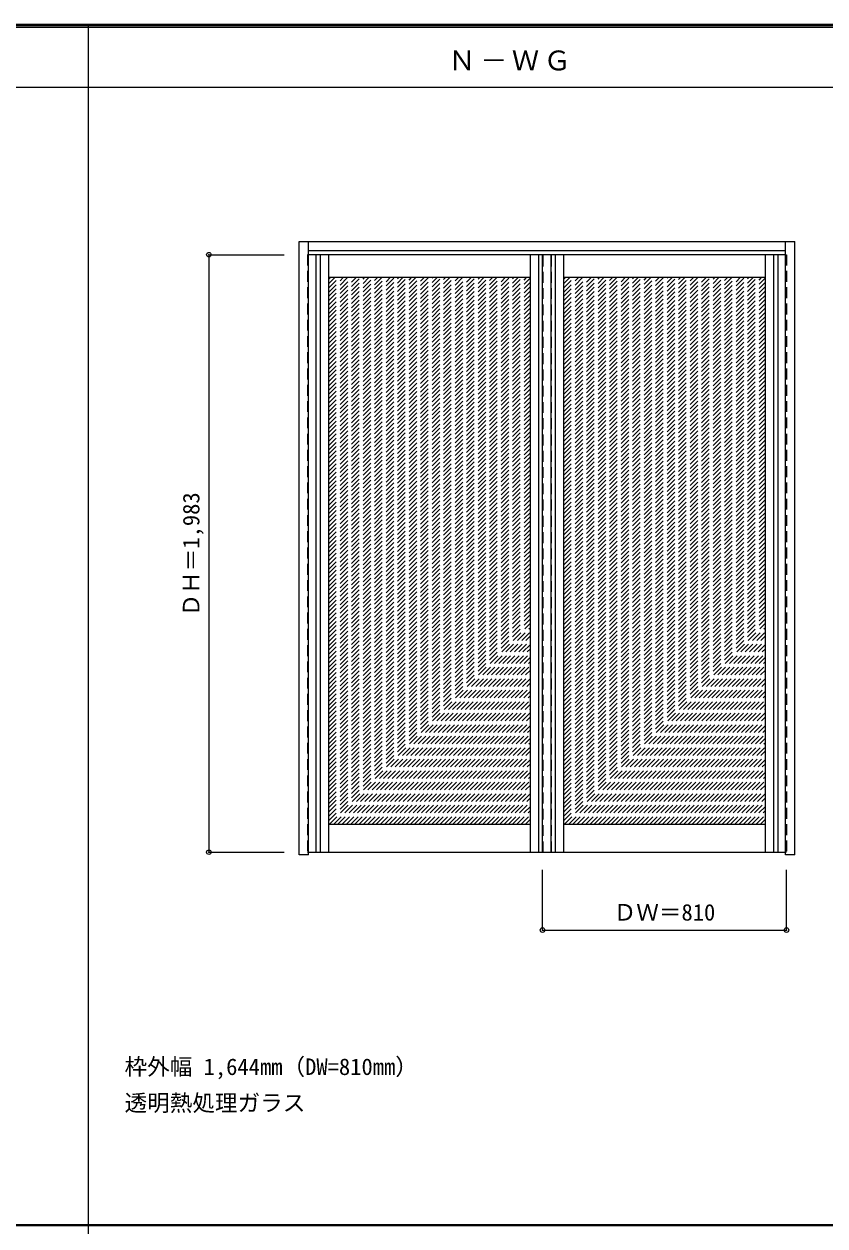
# Model space of a CAD drawing. Units: millimetres, scale not verified. Extents: x -6000 to 5700, y -4307 to 4175.
# Drawn here: x -2909 to -250, y 186 to 4175 of the extents above; entities that cross this region are included whole.
import ezdxf
from ezdxf.enums import TextEntityAlignment as Align

# ---------------------------------------------------------------- set-up
doc = ezdxf.new("R2010")
doc.units = ezdxf.units.MM
doc.header["$LTSCALE"] = 30
doc.header["$PDMODE"] = 32
doc.header["$PDSIZE"] = 15
doc.linetypes.add('DASHED1', pattern=[1.8, 1.2, -0.6])
for name, color, linetype in [('0-2_扉', 4, 'DASHED1'), ('0-3_仕上げ', 7, 'Continuous'), ('0-4_枠', 3, 'Continuous'), ('0-A_文字', 7, 'Continuous'), ('0-B_寸法', 4, 'Continuous'), ('0-C_ハッチ', 4, 'DASHED1'), ('F-1_枠', 6, 'Continuous')]:
    doc.layers.add(name, color=color, linetype=linetype)
doc.styles.add('ＭＳ ゴシック', font='')
doc.styles.get('ＭＳ ゴシック').set_extended_font_data('MS Gothic')

msp = doc.modelspace()

# ---------------------------------------------------------------- linework, layer by layer
at = {"layer": '0-2_扉'}
for p, q in [((-1968, 3409.5), (-1968, 1426.5)), ((-1965, 3409.5), (-1968, 3409.5)), ((-1185.5, 1426.5), (-1185.5, 3409.5)), ((-1158, 1426.5), (-1158, 3409.5)), ((-381, 3409.5), (-378, 3409.5)), ((-1968, 1426.5), (-1965, 1426.5))]:
    msp.add_line(p, q, dxfattribs=at)
at = {"layer": '0-2_扉', "color": 3, "linetype": 'Continuous'}
for p, q in [((-381, 3409.5), (-1965, 3409.5)), ((-1188, 1426.5), (-1188, 3409.5)), ((-1965, 1426.5), (-381, 1426.5))]:
    msp.add_line(p, q, dxfattribs=at)
at = {"layer": '0-2_扉'}
msp.add_lwpolyline([(-378, 3409.5), (-378, 1426.5), (-381, 1426.5)], dxfattribs=at)
at = {"layer": '0-3_仕上げ', "color": 3}
for p, q in [((-1940.5, 3409.5), (-1940.5, 1426.5)), ((-1925.5, 3409.5), (-1925.5, 1426.5)), ((-1200.5, 1426.5), (-1200.5, 3409.5)), ((-1160.5, 3409.5), (-1160.5, 1426.5)), ((-1145.5, 3409.5), (-1145.5, 1426.5)), ((-420.5, 1426.5), (-420.5, 3409.5)), ((-405.5, 1426.5), (-405.5, 3409.5))]:
    msp.add_line(p, q, dxfattribs=at)
at = {"layer": '0-3_仕上げ'}
for p, q in [((-1898, 3409.5), (-1898, 1426.5)), ((-1228, 1426.5), (-1228, 3409.5)), ((-1118, 3409.5), (-1118, 1426.5)), ((-448, 1426.5), (-448, 3409.5)), ((-1228, 3333.5), (-1898, 3333.5)), ((-448, 3333.5), (-1118, 3333.5)), ((-1228, 1518.5), (-1898, 1518.5)), ((-448, 1518.5), (-1118, 1518.5))]:
    msp.add_line(p, q, dxfattribs=at)
at = {"layer": '0-4_枠'}
for p, q in [((-1995, 1418), (-1995, 3453)), ((-1995, 3453), (-351, 3453)), ((-1965, 1418), (-1965, 3453)), ((-381, 1427.04), (-381, 3453)), ((-351, 1418), (-351, 3453)), ((-1965, 3423), (-381, 3423)), ((-1965, 1418), (-1995, 1418)), ((-381, 1426.7), (-381, 1427.04))]:
    msp.add_line(p, q, dxfattribs=at)
msp.add_lwpolyline([(-351, 1418), (-381, 1418), (-381, 1426.7)], dxfattribs=at)
at = {"layer": '0-B_寸法'}
for p, q in [((-2295, 3409.5), (-2045, 3409.5)), ((-2295, 3409.5), (-2295, 1426.5)), ((-2295, 1426.5), (-2045, 1426.5)), ((-1188, 1168), (-1188, 1368)), ((-378, 1168), (-378, 1368)), ((-1188, 1168), (-378, 1168))]:
    msp.add_line(p, q, dxfattribs=at)
at = {"layer": '0-B_寸法', "color": 7}
for p in [(-2295, 3409.5), (-2295, 1426.5), (-1188, 1168), (-378, 1168)]:
    msp.add_point(p, dxfattribs=at)
at = {"layer": '0-C_ハッチ'}
for p, q in [((-1898, 3312.7), (-1877.2, 3333.5)), ((-1898, 3298.56), (-1863.06, 3333.5)), ((-1898, 3270.27), (-1834.77, 3333.5)), ((-1898, 3256.13), (-1820.63, 3333.5)), ((-1898, 3284.42), (-1848.92, 3333.5)), ((-1898, 3326.84), (-1891.34, 3333.5)), ((-1898, 3241.99), (-1806.49, 3333.5)), ((-1898, 3227.85), (-1792.35, 3333.5)), ((-1898, 3199.56), (-1764.06, 3333.5)), ((-1898, 3185.42), (-1749.92, 3333.5)), ((-1898, 3213.71), (-1778.21, 3333.5)), ((-1898, 3171.28), (-1735.78, 3333.5)), ((-1898, 3157.14), (-1721.64, 3333.5)), ((-1898, 3128.85), (-1693.35, 3333.5)), ((-1898, 3114.71), (-1679.21, 3333.5)), ((-1898, 3143), (-1707.5, 3333.5)), ((-1898, 3100.57), (-1665.07, 3333.5)), ((-1898, 3086.43), (-1650.93, 3333.5)), ((-1898, 3058.14), (-1622.64, 3333.5)), ((-1898, 3044), (-1608.5, 3333.5)), ((-1898, 3072.28), (-1636.78, 3333.5)), ((-1898, 3029.86), (-1594.36, 3333.5)), ((-1898, 3015.72), (-1580.22, 3333.5)), ((-1898, 2987.43), (-1551.93, 3333.5)), ((-1898, 3001.57), (-1566.07, 3333.5)), ((-1898, 2973.29), (-1537.79, 3333.5)), ((-1898, 2959.15), (-1523.65, 3333.5)), ((-1898, 2945.01), (-1509.51, 3333.5)), ((-1898, 2916.72), (-1481.22, 3333.5)), ((-1898, 2902.58), (-1467.08, 3333.5)), ((-1898, 2930.86), (-1495.36, 3333.5)), ((-1898, 2888.44), (-1452.94, 3333.5)), ((-1898, 2874.29), (-1438.8, 3333.5)), ((-1898, 2846.01), (-1410.51, 3333.5)), ((-1898, 2831.87), (-1396.37, 3333.5)), ((-1898, 2860.15), (-1424.65, 3333.5)), ((-1898, 2817.73), (-1382.23, 3333.5)), ((-1898, 2803.58), (-1368.08, 3333.5)), ((-1898, 2775.3), (-1339.8, 3333.5)), ((-1898, 2761.16), (-1325.66, 3333.5)), ((-1898, 2789.44), (-1353.94, 3333.5)), ((-1898, 2747.02), (-1311.52, 3333.5)), ((-1898, 2732.87), (-1297.37, 3333.5)), ((-1898, 2704.59), (-1269.09, 3333.5)), ((-1898, 2690.45), (-1254.95, 3333.5)), ((-1898, 2718.73), (-1283.23, 3333.5)), ((-1898, 2676.31), (-1240.81, 3333.5)), ((-1898, 2662.16), (-1228, 3332.16)), ((-1898, 2648.02), (-1228, 3318.02)), ((-1118, 3312.7), (-1097.2, 3333.5)), ((-1118, 3298.56), (-1083.06, 3333.5)), ((-1118, 3270.27), (-1054.77, 3333.5)), ((-1118, 3256.13), (-1040.63, 3333.5)), ((-1118, 3284.42), (-1068.92, 3333.5)), ((-1118, 3326.84), (-1111.34, 3333.5)), ((-1118, 3241.99), (-1026.49, 3333.5)), ((-1118, 3227.85), (-1012.35, 3333.5)), ((-1118, 3199.56), (-984.06, 3333.5)), ((-1118, 3185.42), (-969.92, 3333.5)), ((-1118, 3213.71), (-998.21, 3333.5)), ((-1118, 3171.28), (-955.78, 3333.5)), ((-1118, 3157.14), (-941.64, 3333.5)), ((-1118, 3128.85), (-913.35, 3333.5)), ((-1118, 3114.71), (-899.21, 3333.5)), ((-1118, 3143), (-927.5, 3333.5)), ((-1118, 3100.57), (-885.07, 3333.5)), ((-1118, 3086.43), (-870.93, 3333.5)), ((-1118, 3058.14), (-842.64, 3333.5)), ((-1118, 3044), (-828.5, 3333.5)), ((-1118, 3072.28), (-856.78, 3333.5)), ((-1118, 3029.86), (-814.36, 3333.5)), ((-1118, 3015.72), (-800.22, 3333.5)), ((-1118, 2987.43), (-771.93, 3333.5)), ((-1118, 3001.57), (-786.07, 3333.5)), ((-1118, 2973.29), (-757.79, 3333.5)), ((-1118, 2959.15), (-743.65, 3333.5)), ((-1118, 2945.01), (-729.51, 3333.5)), ((-1118, 2916.72), (-701.22, 3333.5)), ((-1118, 2902.58), (-687.08, 3333.5)), ((-1118, 2930.86), (-715.36, 3333.5)), ((-1118, 2888.44), (-672.94, 3333.5)), ((-1118, 2874.29), (-658.8, 3333.5)), ((-1118, 2846.01), (-630.51, 3333.5)), ((-1118, 2831.87), (-616.37, 3333.5)), ((-1118, 2860.15), (-644.65, 3333.5)), ((-1118, 2817.73), (-602.23, 3333.5)), ((-1118, 2803.58), (-588.08, 3333.5)), ((-1118, 2775.3), (-559.8, 3333.5)), ((-1118, 2761.16), (-545.66, 3333.5)), ((-1118, 2789.44), (-573.94, 3333.5)), ((-1118, 2747.02), (-531.52, 3333.5)), ((-1118, 2732.87), (-517.37, 3333.5)), ((-1118, 2704.59), (-489.09, 3333.5)), ((-1118, 2690.45), (-474.95, 3333.5)), ((-1118, 2718.73), (-503.23, 3333.5)), ((-1118, 2676.31), (-460.81, 3333.5)), ((-1118, 2662.16), (-448, 3332.16)), ((-1118, 2648.02), (-448, 3318.02)), ((-1898, 2633.88), (-1228, 3303.88)), ((-1898, 2619.74), (-1228, 3289.74)), ((-1898, 2605.59), (-1228, 3275.59)), ((-1118, 2633.88), (-448, 3303.88)), ((-1118, 2619.74), (-448, 3289.74)), ((-1118, 2605.59), (-448, 3275.59)), ((-1898, 2591.45), (-1228, 3261.45)), ((-1898, 2577.31), (-1228, 3247.31)), ((-1898, 2563.17), (-1228, 3233.17)), ((-1118, 2591.45), (-448, 3261.45)), ((-1118, 2577.31), (-448, 3247.31)), ((-1118, 2563.17), (-448, 3233.17)), ((-1898, 2549.03), (-1228, 3219.03)), ((-1898, 2534.88), (-1228, 3204.88)), ((-1118, 2549.03), (-448, 3219.03)), ((-1118, 2534.88), (-448, 3204.88)), ((-1898, 2520.74), (-1228, 3190.74)), ((-1898, 2506.6), (-1228, 3176.6)), ((-1898, 2492.46), (-1228, 3162.46)), ((-1118, 2520.74), (-448, 3190.74)), ((-1118, 2506.6), (-448, 3176.6)), ((-1118, 2492.46), (-448, 3162.46)), ((-1898, 2478.32), (-1228, 3148.32)), ((-1898, 2464.17), (-1228, 3134.17)), ((-1898, 2450.03), (-1228, 3120.03)), ((-1118, 2478.32), (-448, 3148.32)), ((-1118, 2464.17), (-448, 3134.17)), ((-1118, 2450.03), (-448, 3120.03)), ((-1898, 2435.89), (-1228, 3105.89)), ((-1898, 2421.75), (-1228, 3091.75)), ((-1898, 2407.6), (-1228, 3077.6)), ((-1118, 2435.89), (-448, 3105.89)), ((-1118, 2421.75), (-448, 3091.75)), ((-1118, 2407.6), (-448, 3077.6)), ((-1898, 2393.46), (-1228, 3063.46)), ((-1898, 2379.32), (-1228, 3049.32)), ((-1898, 2365.18), (-1228, 3035.18)), ((-1118, 2393.46), (-448, 3063.46)), ((-1118, 2379.32), (-448, 3049.32)), ((-1118, 2365.18), (-448, 3035.18)), ((-1898, 2351.04), (-1228, 3021.04)), ((-1898, 2336.89), (-1228, 3006.89)), ((-1898, 2322.75), (-1228, 2992.75)), ((-1118, 2351.04), (-448, 3021.04)), ((-1118, 2336.89), (-448, 3006.89)), ((-1118, 2322.75), (-448, 2992.75)), ((-1898, 2308.61), (-1228, 2978.61)), ((-1898, 2294.47), (-1228, 2964.47)), ((-1118, 2308.61), (-448, 2978.61)), ((-1118, 2294.47), (-448, 2964.47)), ((-1898, 2280.33), (-1228, 2950.33)), ((-1898, 2266.18), (-1228, 2936.18)), ((-1898, 2252.04), (-1228, 2922.04)), ((-1118, 2280.33), (-448, 2950.33)), ((-1118, 2266.18), (-448, 2936.18)), ((-1118, 2252.04), (-448, 2922.04)), ((-1898, 2237.9), (-1228, 2907.9)), ((-1898, 2223.76), (-1228, 2893.76)), ((-1898, 2209.61), (-1228, 2879.61)), ((-1118, 2237.9), (-448, 2907.9)), ((-1118, 2223.76), (-448, 2893.76)), ((-1118, 2209.61), (-448, 2879.61)), ((-1898, 2195.47), (-1228, 2865.47)), ((-1898, 2181.33), (-1228, 2851.33)), ((-1898, 2167.19), (-1228, 2837.19)), ((-1118, 2195.47), (-448, 2865.47)), ((-1118, 2181.33), (-448, 2851.33)), ((-1118, 2167.19), (-448, 2837.19)), ((-1898, 2153.05), (-1228, 2823.05)), ((-1898, 2138.9), (-1228, 2808.9)), ((-1898, 2124.76), (-1228, 2794.76)), ((-1118, 2153.05), (-448, 2823.05)), ((-1118, 2138.9), (-448, 2808.9)), ((-1118, 2124.76), (-448, 2794.76)), ((-1898, 2110.62), (-1228, 2780.62)), ((-1898, 2096.48), (-1228, 2766.48)), ((-1118, 2110.62), (-448, 2780.62)), ((-1118, 2096.48), (-448, 2766.48)), ((-1898, 2082.34), (-1228, 2752.34)), ((-1898, 2068.19), (-1228, 2738.19)), ((-1898, 2054.05), (-1228, 2724.05)), ((-1118, 2082.34), (-448, 2752.34)), ((-1118, 2068.19), (-448, 2738.19)), ((-1118, 2054.05), (-448, 2724.05)), ((-1898, 2039.91), (-1228, 2709.91)), ((-1898, 2025.77), (-1228, 2695.77)), ((-1898, 2011.62), (-1228, 2681.62)), ((-1118, 2039.91), (-448, 2709.91)), ((-1118, 2025.77), (-448, 2695.77)), ((-1118, 2011.62), (-448, 2681.62)), ((-1898, 1997.48), (-1228, 2667.48)), ((-1898, 1983.34), (-1228, 2653.34)), ((-1898, 1969.2), (-1228, 2639.2)), ((-1118, 1997.48), (-448, 2667.48)), ((-1118, 1983.34), (-448, 2653.34)), ((-1118, 1969.2), (-448, 2639.2)), ((-1898, 1955.06), (-1228, 2625.06)), ((-1898, 1940.91), (-1228, 2610.91)), ((-1898, 1926.77), (-1228, 2596.77)), ((-1118, 1955.06), (-448, 2625.06)), ((-1118, 1940.91), (-448, 2610.91)), ((-1118, 1926.77), (-448, 2596.77)), ((-1898, 1912.63), (-1228, 2582.63)), ((-1898, 1898.49), (-1228, 2568.49)), ((-1898, 1884.35), (-1228, 2554.35)), ((-1118, 1912.63), (-448, 2582.63)), ((-1118, 1898.49), (-448, 2568.49)), ((-1118, 1884.35), (-448, 2554.35)), ((-1898, 1870.2), (-1228, 2540.2)), ((-1898, 1856.06), (-1228, 2526.06)), ((-1118, 1870.2), (-448, 2540.2)), ((-1118, 1856.06), (-448, 2526.06)), ((-1898, 1841.92), (-1228, 2511.92)), ((-1898, 1827.78), (-1228, 2497.78)), ((-1898, 1813.63), (-1228, 2483.63)), ((-1118, 1841.92), (-448, 2511.92)), ((-1118, 1827.78), (-448, 2497.78)), ((-1118, 1813.63), (-448, 2483.63)), ((-1898, 1799.49), (-1228, 2469.49)), ((-1898, 1785.35), (-1228, 2455.35)), ((-1898, 1771.21), (-1228, 2441.21)), ((-1118, 1799.49), (-448, 2469.49)), ((-1118, 1785.35), (-448, 2455.35)), ((-1118, 1771.21), (-448, 2441.21)), ((-1898, 1757.07), (-1228, 2427.07)), ((-1898, 1742.92), (-1228, 2412.92)), ((-1898, 1728.78), (-1228, 2398.78)), ((-1118, 1757.07), (-448, 2427.07)), ((-1118, 1742.92), (-448, 2412.92)), ((-1118, 1728.78), (-448, 2398.78)), ((-1898, 1714.64), (-1228, 2384.64)), ((-1898, 1700.5), (-1228, 2370.5)), ((-1898, 1686.36), (-1228, 2356.36)), ((-1118, 1714.64), (-448, 2384.64)), ((-1118, 1700.5), (-448, 2370.5)), ((-1118, 1686.36), (-448, 2356.36)), ((-1898, 1672.21), (-1228, 2342.21)), ((-1898, 1658.07), (-1228, 2328.07)), ((-1898, 1643.93), (-1228, 2313.93)), ((-1118, 1672.21), (-448, 2342.21)), ((-1118, 1658.07), (-448, 2328.07)), ((-1118, 1643.93), (-448, 2313.93)), ((-1898, 1629.79), (-1228, 2299.79)), ((-1898, 1615.64), (-1228, 2285.64)), ((-1118, 1629.79), (-448, 2299.79)), ((-1118, 1615.64), (-448, 2285.64)), ((-1898, 1601.5), (-1228, 2271.5)), ((-1898, 1587.36), (-1228, 2257.36)), ((-1898, 1573.22), (-1228, 2243.22)), ((-1118, 1601.5), (-448, 2271.5)), ((-1118, 1587.36), (-448, 2257.36)), ((-1118, 1573.22), (-448, 2243.22)), ((-1898, 1559.08), (-1228, 2229.08)), ((-1898, 1544.93), (-1228, 2214.93)), ((-1898, 1530.79), (-1228, 2200.79)), ((-1118, 1559.08), (-448, 2229.08)), ((-1118, 1544.93), (-448, 2214.93)), ((-1118, 1530.79), (-448, 2200.79)), ((-1896.15, 1518.5), (-1228, 2186.65)), ((-1882.01, 1518.5), (-1228, 2172.51)), ((-1867.87, 1518.5), (-1228, 2158.37)), ((-1116.15, 1518.5), (-448, 2186.65)), ((-1102.01, 1518.5), (-448, 2172.51)), ((-1087.87, 1518.5), (-448, 2158.37)), ((-1853.72, 1518.5), (-1228, 2144.22)), ((-1839.58, 1518.5), (-1228, 2130.08)), ((-1825.44, 1518.5), (-1228, 2115.94)), ((-1073.72, 1518.5), (-448, 2144.22)), ((-1059.58, 1518.5), (-448, 2130.08)), ((-1045.44, 1518.5), (-448, 2115.94)), ((-1811.3, 1518.5), (-1228, 2101.8)), ((-1797.16, 1518.5), (-1228, 2087.65)), ((-1031.3, 1518.5), (-448, 2101.8)), ((-1017.16, 1518.5), (-448, 2087.65)), ((-1783.01, 1518.5), (-1228, 2073.51)), ((-1768.87, 1518.5), (-1228, 2059.37)), ((-1754.73, 1518.5), (-1228, 2045.23)), ((-1003.01, 1518.5), (-448, 2073.51)), ((-988.87, 1518.5), (-448, 2059.37)), ((-974.73, 1518.5), (-448, 2045.23)), ((-1740.59, 1518.5), (-1228, 2031.09)), ((-1726.44, 1518.5), (-1228, 2016.94)), ((-1712.3, 1518.5), (-1228, 2002.8)), ((-960.59, 1518.5), (-448, 2031.09)), ((-946.44, 1518.5), (-448, 2016.94)), ((-932.3, 1518.5), (-448, 2002.8)), ((-1698.16, 1518.5), (-1228, 1988.66)), ((-1684.02, 1518.5), (-1228, 1974.52)), ((-1669.88, 1518.5), (-1228, 1960.38)), ((-918.16, 1518.5), (-448, 1988.66)), ((-904.02, 1518.5), (-448, 1974.52)), ((-889.88, 1518.5), (-448, 1960.38)), ((-1655.73, 1518.5), (-1228, 1946.23)), ((-1641.59, 1518.5), (-1228, 1932.09)), ((-1627.45, 1518.5), (-1228, 1917.95)), ((-875.73, 1518.5), (-448, 1946.23)), ((-861.59, 1518.5), (-448, 1932.09)), ((-847.45, 1518.5), (-448, 1917.95)), ((-1613.31, 1518.5), (-1228, 1903.81)), ((-1599.17, 1518.5), (-1228, 1889.67)), ((-1585.02, 1518.5), (-1228, 1875.52)), ((-833.31, 1518.5), (-448, 1903.81)), ((-819.17, 1518.5), (-448, 1889.67)), ((-805.02, 1518.5), (-448, 1875.52)), ((-1570.88, 1518.5), (-1228, 1861.38)), ((-1556.74, 1518.5), (-1228, 1847.24)), ((-790.88, 1518.5), (-448, 1861.38)), ((-776.74, 1518.5), (-448, 1847.24)), ((-1542.6, 1518.5), (-1228, 1833.1)), ((-1528.45, 1518.5), (-1228, 1818.95)), ((-1514.31, 1518.5), (-1228, 1804.81)), ((-762.6, 1518.5), (-448, 1833.1)), ((-748.45, 1518.5), (-448, 1818.95)), ((-734.31, 1518.5), (-448, 1804.81)), ((-1500.17, 1518.5), (-1228, 1790.67)), ((-1486.03, 1518.5), (-1228, 1776.53)), ((-1471.89, 1518.5), (-1228, 1762.39)), ((-720.17, 1518.5), (-448, 1790.67)), ((-706.03, 1518.5), (-448, 1776.53)), ((-691.89, 1518.5), (-448, 1762.39)), ((-1457.74, 1518.5), (-1228, 1748.24)), ((-1443.6, 1518.5), (-1228, 1734.1)), ((-1429.46, 1518.5), (-1228, 1719.96)), ((-677.74, 1518.5), (-448, 1748.24)), ((-663.6, 1518.5), (-448, 1734.1)), ((-649.46, 1518.5), (-448, 1719.96)), ((-1415.32, 1518.5), (-1228, 1705.82)), ((-1401.18, 1518.5), (-1228, 1691.68)), ((-1387.03, 1518.5), (-1228, 1677.53)), ((-635.32, 1518.5), (-448, 1705.82)), ((-621.18, 1518.5), (-448, 1691.68)), ((-607.03, 1518.5), (-448, 1677.53)), ((-1372.89, 1518.5), (-1228, 1663.39)), ((-1358.75, 1518.5), (-1228, 1649.25)), ((-592.89, 1518.5), (-448, 1663.39)), ((-578.75, 1518.5), (-448, 1649.25)), ((-1344.61, 1518.5), (-1228, 1635.11)), ((-1330.46, 1518.5), (-1228, 1620.96)), ((-1316.32, 1518.5), (-1228, 1606.82)), ((-564.61, 1518.5), (-448, 1635.11)), ((-550.46, 1518.5), (-448, 1620.96)), ((-536.32, 1518.5), (-448, 1606.82)), ((-1302.18, 1518.5), (-1228, 1592.68)), ((-1288.04, 1518.5), (-1228, 1578.54)), ((-1273.9, 1518.5), (-1228, 1564.4)), ((-522.18, 1518.5), (-448, 1592.68)), ((-508.04, 1518.5), (-448, 1578.54)), ((-493.9, 1518.5), (-448, 1564.4)), ((-1259.75, 1518.5), (-1228, 1550.25)), ((-1245.61, 1518.5), (-1228, 1536.11)), ((-1231.47, 1518.5), (-1228, 1521.97)), ((-479.75, 1518.5), (-448, 1550.25)), ((-465.61, 1518.5), (-448, 1536.11)), ((-451.47, 1518.5), (-448, 1521.97))]:
    msp.add_line(p, q, dxfattribs=at)
at = {"layer": 'F-1_枠'}
for p, q in [((-6000, 4175), (5700, 4175)), ((-6000, 4170), (5700, 4170)), ((-6000, 4165), (5700, 4165)), ((-2695, -3790), (-2695, 4175)), ((-6000, 3965), (5700, 3965)), ((-6000, 190.5), (5700, 190.5)), ((-6000, 187.5), (5700, 187.5))]:
    msp.add_line(p, q, dxfattribs=at)

# ---------------------------------------------------------------- texts
at = {"layer": '0-A_文字', "style": 'ＭＳ ゴシック'}
for s, p in [('枠外幅 1,644mm（DW=810mm）', (-2575, 670.5)), ('透明熱処理ガラス', (-2575, 550.5))]:
    msp.add_text(s, height=54.99, dxfattribs=at).set_placement(p, align=Align.BOTTOM_LEFT)
at = {"layer": '0-A_文字', "insert": (-1500, 4020), "char_height": 65.98, "attachment_point": 7, "style": 'ＭＳ ゴシック'}
msp.add_mtext('\\T1.17;Ｎ－ＷＧ', dxfattribs=at)
at = {"layer": '0-B_寸法', "color": 7, "style": 'ＭＳ ゴシック'}
msp.add_text('ＤＨ＝1,983', height=54.99, rotation=90, dxfattribs=at).set_placement((-2310, 2208.75), align=Align.BOTTOM_LEFT)
msp.add_text('ＤＷ＝810', height=54.99, dxfattribs=at).set_placement((-951.75, 1183), align=Align.BOTTOM_LEFT)

doc.saveas('drawing.dxf')
